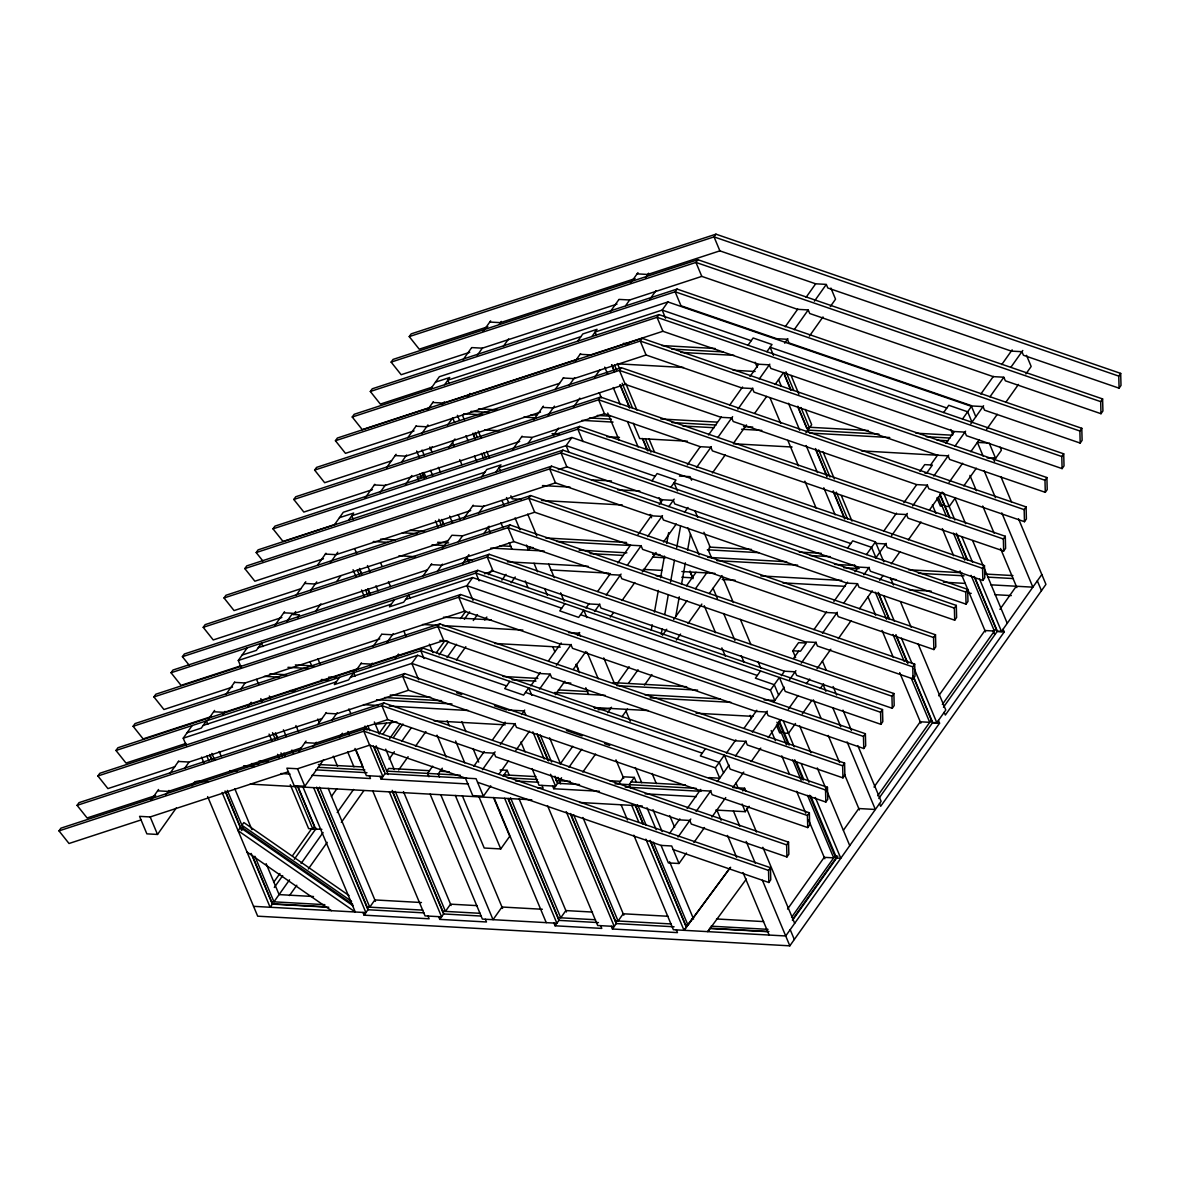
<?xml version="1.0" encoding="UTF-8"?>
<svg xmlns="http://www.w3.org/2000/svg" width="1180" height="1180" viewBox="0 0 1180 1180"><rect width="100%" height="100%" fill="white"/><g stroke="black" fill="none" stroke-linecap="round" stroke-linejoin="round"><path stroke-width="1.5" d="M651.227 630.15L652.186 624.736M654.457 612.096L658.322 590.428M660.579 577.787L664.458 556.105M666.715 543.464L668.647 532.637M661.228 634.353L662.187 628.94M664.768 614.5L668.323 594.631M670.579 581.991L674.459 560.308M676.715 547.668L680.595 526M675.742 616.565L679.267 596.859M681.509 584.321L685.344 562.816M687.586 550.278L690.462 534.157M141.04 819.938L69.015 843.494L59 830.882L60.917 828.168L365.726 728.473L770.466 867.698L770.761 879.764L768.844 882.478L673.205 849.571M155.701 795.527L87.099 817.961L77.084 805.35L79.016 802.651L383.81 702.941L788.55 842.166L788.86 854.231L786.942 856.946L691.288 824.038L689.784 820.454L679.149 819.864L495.659 756.749L494.169 753.165L483.52 752.575L387.733 719.623L315.591 743.223L304.956 742.633M174.802 766.72L107.911 788.594L97.896 775.983L99.813 773.284L404.622 673.574L809.362 812.799L809.672 824.864L807.74 827.578L712.101 794.671L710.596 791.087L699.947 790.497L516.471 727.382L514.967 723.797L504.332 723.207L408.546 690.256L336.403 713.856L325.754 713.266M186.027 743.429L125.995 763.062L115.979 750.465L117.912 747.751L422.706 648.041L827.446 787.267L827.755 799.332L825.838 802.046L730.184 769.139L724.343 755.171L715.375 767.826L719.726 778.21L709.077 777.62M211.721 716.452L143.119 738.901L133.119 726.29L135.036 723.576L439.83 623.881L844.57 763.091L844.88 775.157L842.963 777.871L747.309 744.978L745.819 741.394L735.17 740.804L551.679 677.689L550.19 674.105L539.54 673.5L443.754 640.563L371.626 664.148L360.977 663.558M232.534 687.085L163.931 709.519L153.916 696.923L155.849 694.209L460.643 594.514L865.383 733.724L865.692 745.79L863.775 748.504L768.121 715.611L766.617 712.027L755.982 711.422L572.492 648.322L571.002 644.737L560.352 644.133L464.566 611.196L392.424 634.781L381.789 634.191M241.089 665.726L181.056 685.359L171.056 672.748L172.973 670.034L477.767 570.338L882.507 709.549L882.817 721.629L880.9 724.328L785.246 691.436L779.405 677.468L770.437 690.108L774.788 700.492L764.139 699.902M189.095 665.107L182.413 656.7L184.331 654L489.14 554.29L893.88 693.516L894.175 705.581L892.257 708.295L796.618 675.388L795.113 671.803L784.464 671.214L600.989 608.098L599.484 604.514L588.85 603.924L493.063 570.973L484.464 573.79M281.843 617.509L213.241 639.944L203.226 627.332L205.143 624.633L509.937 524.923L914.677 664.148L914.987 676.214L913.069 678.928L817.415 646.021L815.926 642.436L805.276 641.846L621.801 578.731L620.297 575.147L609.647 574.557L513.861 541.605L441.733 565.205L431.084 564.615M300.93 588.702L234.053 610.576L224.038 597.965L225.955 595.266L530.749 495.556L935.489 634.781L935.799 646.847L933.882 649.561L838.228 616.653L836.738 613.069L826.088 612.479L642.599 549.364L641.109 545.779L630.459 545.19L534.673 512.238L462.545 535.838L451.896 535.248L442.338 548.744M323.453 558.774L254.851 581.209L244.835 568.598L246.768 565.884L551.562 466.189L956.302 605.414L956.611 617.479L954.694 620.193L859.04 587.286L857.536 583.702L846.901 583.112L663.411 519.997L661.921 516.412L651.272 515.822L555.485 482.871L483.343 506.471L472.708 505.881M262.875 560.972L256.207 552.565L258.125 549.851L562.919 450.155L967.674 589.366L967.969 601.431L966.051 604.145L870.398 571.253L868.908 567.669L858.258 567.064L674.783 503.963L673.279 500.379L662.644 499.774L566.843 466.838L558.258 469.64M336.197 524.053L283.023 541.443L273.008 528.847L274.94 526.133L579.734 426.423L984.474 565.648L984.784 577.713L982.866 580.427L887.213 547.52L885.708 543.936L875.073 543.346M372.438 489.641L303.835 512.076L293.82 499.479L295.738 496.765L600.546 397.055L1005.286 536.28L1005.596 548.346L1003.664 551.06L908.025 518.153L906.52 514.569L895.886 513.979L712.396 450.863L710.891 447.279L700.256 446.689L604.47 413.738L532.327 437.338L521.693 436.748M391.524 460.834L324.648 482.709L314.632 470.097L316.55 467.398L621.344 367.688L1026.099 506.913L1026.394 518.979L1024.476 521.693L928.837 488.786L927.333 485.201L916.683 484.611L733.208 421.496L731.703 417.912L721.069 417.322L625.267 384.37L553.14 407.97L542.49 407.38M414.047 430.906L345.46 453.341L335.445 440.73L337.362 438.031L642.156 338.321L1046.896 477.546L1047.206 489.612L1045.288 492.325L949.635 459.418L948.145 455.834L861.533 450.893M430.862 407.189L362.26 429.623L352.245 417.012L354.162 414.298L658.971 314.603L1063.711 453.828L1064.021 465.894L1062.089 468.608L966.45 435.7L964.945 432.116L954.31 431.526L770.82 368.411L769.316 364.827L758.681 364.237L662.895 331.285L590.752 354.885L580.118 354.295M431.806 387.261L380.344 404.091L370.328 391.48L372.261 388.781L677.054 289.07L1081.794 428.296L1082.104 440.361L1080.187 443.075L984.533 410.168L983.029 406.584L972.394 405.994L788.904 342.879L787.414 339.294L776.764 338.704L680.978 305.753L675.137 291.784L677.054 289.07M469.758 352.289L401.156 374.724L391.141 362.113L393.058 359.413L697.867 259.703L1102.607 398.928L1102.917 410.994L1100.984 413.708L1005.345 380.801L1003.841 377.217L993.206 376.627L809.716 313.511L808.226 309.927L797.577 309.337L701.79 276.386L629.648 299.986L619.013 299.396M487.842 326.757L419.239 349.192L409.239 336.595L411.156 333.881L715.95 234.171L1120.69 373.396L1121 385.462L1119.083 388.176L1023.429 355.269L1021.939 351.699L1011.29 351.094L827.8 287.979L826.31 284.395L815.66 283.805L719.874 250.853L647.746 274.453L637.097 273.863M186.322 745.613L183.225 738.193L192.178 725.538M241.384 667.895L238.286 660.476L247.254 647.82M334.324 524.923L343.292 512.268L571.887 437.5L875.442 541.915L883.79 561.842M430.361 389.385L439.329 376.73L667.924 301.947L971.494 406.363L975.831 416.761M348.557 520.277L353.675 513.049L339.442 517.696M444.595 384.724L449.713 377.497L435.494 382.143M151.173 799.937L158.577 789.494M170.2 773.077L178.652 761.144M208.255 719.372L214.598 710.419M226.221 694.017L234.687 682.084M274.969 625.223L284.528 611.727M296.209 595.236L305.782 581.74M317.464 565.25L325.96 553.243M365.269 497.768L374.827 484.272M386.524 467.781L396.082 454.285M407.764 437.795L416.26 425.803M427.957 409.312L433.267 401.805M463.017 359.826L471.513 347.834M483.195 331.329L490.629 320.842M287.035 621.196L291.844 614.426L299.528 614.854L297.596 617.568M165.849 794.833L168.976 790.423M184.641 768.313L188.815 762.428M222.887 714.328L224.982 711.378M240.705 689.194L244.894 683.279M293.614 614.529L295.708 611.55M310.429 590.797L316.727 581.888M330.4 562.609L337.76 552.225M380.344 492.104L385.609 484.685M401.377 462.442L406.628 455.023M421.791 433.606L427.942 424.933M442.279 404.696L444.329 401.805M477.281 355.298L482.502 347.923M499.214 324.353L501.294 321.403M288.363 771.75L150.184 816.944L139.55 816.354L146.866 833.847L157.515 834.452L176.307 807.931M191.957 785.821L195.098 781.411M248.021 706.702L251.163 702.262M315.65 611.255L320.901 603.85M336.669 581.593L340.873 575.663M405.537 484.39L411.85 475.496M430.14 449.669L432.19 446.777M447.559 425.095L452.678 417.868L454.595 422.455M467.9 396.377L469.994 393.427M503.403 346.286L508.624 338.911M418.487 480.245L417.071 476.868L421.201 477.103L422.809 474.832L424.225 478.21M448.843 447.633L454.993 438.96M339.501 677.35L334.382 684.577L348.602 679.916L353.735 672.689L355.151 676.096M394.562 599.632L389.444 606.859L403.663 602.213L408.796 594.986L410.212 598.378M481.647 476.735L486.765 469.507L500.999 464.861L495.866 472.089M577.684 341.182L582.802 333.955L597.036 329.308L591.918 336.536M241.59 830.558L243.198 828.301L227.342 790.408M298.584 751.63L306.033 741.114M317.745 724.579L326.27 712.558M356.08 670.476L361.405 662.953M373.116 646.433L381.642 634.398M423.163 575.796L431.688 563.775M463.622 518.684L473.209 505.158M512.562 449.624L522.121 436.128M533.817 419.638L543.375 406.141M555.072 389.636L563.568 377.644M575.25 361.139L580.575 353.646M610.326 311.653L618.822 299.646M630.518 283.156L637.952 272.654M313.172 746.645L316.299 742.235M331.964 720.125L337.17 712.764M370.21 666.139L372.305 663.19M386.966 642.481L393.265 633.616M437.161 571.651L442.471 564.158M458.4 541.664L462.649 535.676M478.579 513.197L483.889 505.704M527.903 443.592L532.15 437.603M548.081 415.109L554.452 406.126M569.306 385.137L574.616 377.644M625.651 305.635L629.825 299.735M645.49 277.639L648.617 273.214M465.436 778.107L472.752 795.615L483.402 796.205L476.071 778.697L465.436 778.107L369.65 745.155L297.507 768.755L286.858 768.165L294.189 785.659L304.824 786.249L323.615 759.743M339.28 737.633L342.406 733.223M395.344 658.514L398.486 654.074M462.545 563.671L468.917 554.674M483.785 533.699L489.095 526.206M553.273 435.612L558.582 428.119M573.451 407.144L579.823 398.147M594.691 377.172L600 369.679M649.678 299.558L655.933 290.723M365.726 728.473L363.794 731.187L59 830.882M383.81 702.941L381.892 705.655L77.084 805.35M404.622 673.574L402.69 676.288L97.896 775.983M506.618 685.904L417.587 655.284L411.82 663.411L183.225 738.193M422.706 648.041L420.788 650.755L115.979 750.465M439.83 623.881L437.913 626.58L133.119 726.29M460.643 594.514L458.725 597.213L153.916 696.923M561.695 608.187L472.649 577.566L466.882 585.693L238.286 660.476M477.767 570.338L475.85 573.052L171.056 672.748M489.14 554.29L487.207 557.004L182.413 656.7M509.937 524.923L508.02 527.637L203.226 627.332M530.749 495.556L528.832 498.27L224.038 597.965M551.562 466.189L549.644 468.902L244.835 568.598M562.919 450.155L561.001 452.854L256.207 552.565M571.887 437.5L566.12 445.627L499.066 467.56L500.409 470.761M579.734 426.423L577.817 429.137L273.008 528.847M600.546 397.055L598.614 399.769L293.82 499.479M621.344 367.688L619.426 370.402L314.632 470.097M642.156 338.321L640.239 341.035L335.445 440.73M658.971 314.603L657.039 317.317L352.245 417.012M667.924 301.947L662.172 310.089L595.118 332.023L596.446 335.209M697.867 259.703L695.949 262.417L391.141 362.113M715.95 234.171L714.033 236.885L409.239 336.595M331.447 796.412L336.743 788.933M488.579 574.645L491.691 570.25M273.598 882.389L279.896 873.51M292.493 855.751L311.373 829.098L316.683 829.392M379.001 733.636L386.376 723.237M436.32 652.761L444.727 640.888M460.51 618.615L465.761 611.196M290.265 784.73L308.629 828.625L312.759 828.847L314.367 826.59L297.419 786.072M274.306 887.463L282.699 875.619M294.248 859.335L316.269 828.242M382.851 734.27L392.321 720.906M439.108 654.871L448.577 641.507M464.36 619.249L469.611 611.815M289.557 879.823L273.952 901.83L254.88 856.252M301.077 863.554L323.084 832.505M337.215 812.563L353.602 789.42M389.695 738.503L400.197 723.665M446.999 657.614L456.454 644.265M473.283 620.533L477.487 614.588M501.898 580.132L505.999 574.35M393.427 737.426L402.941 724.004M530.454 547.446L528.537 550.16L526.398 545.072M289.483 895.576L296.814 885.236M308.349 868.967L327.199 842.343M341.33 822.401L363.868 790.6M456.38 660.048L465.834 646.699M484.759 619.987L486.853 617.022M511.132 582.758L515.232 576.976M389.105 759.138L394.356 751.734M401.687 741.394L411.112 728.075M379.96 776.381L381.111 779.125L385.152 773.387L374.016 746.748M398.663 770.009L408.088 756.705M415.419 746.35L425.906 731.571M432.676 766.174L427.558 773.402L428.974 776.779M442.294 768.21L438.193 773.992L439.476 777.06M509.834 681.391L504.701 688.619L523.596 695.109L528.714 687.881L531.811 695.3M564.896 603.673L559.763 610.901L578.657 617.405L583.775 610.178L586.888 617.597M651.965 480.776L657.098 473.549L675.978 480.039L670.86 487.281M748.017 345.239L753.135 337.996L772.015 344.501L766.897 351.729M362.953 912.435L364.089 915.164L368.145 909.426L317.287 787.871M422.794 910.119L366.788 907.007L369.738 907.169L374.871 899.942L421.452 902.538M473.785 766.322L484.228 751.586M492.576 739.801L505.099 722.116M530.794 685.846L540.234 672.541M548.611 660.712L561.178 642.967M585.973 607.98L589.159 603.481M597.655 591.49L610.399 573.51M617.833 563.008L630.577 545.027M638.011 534.54L651.817 515.055M659.251 504.568L662.437 500.069M687.321 464.935L700.065 446.954M708.561 434.963L721.304 416.983M729.801 404.991L742.545 386.996M749.979 376.509L758.475 364.517M785.216 326.772L797.754 309.086M806.102 297.301L815.498 284.041M482.414 769.744L495.099 751.837M500.394 744.388L515.188 723.502M521.53 714.549L524.702 710.065M539.496 689.179L550.072 674.267M556.414 665.314L571.209 644.428M577.551 635.474L579.66 632.495M594.499 611.565L599.809 604.072M606.181 595.074L621.064 574.07M627.436 565.087L641.242 545.588M647.614 536.59L662.496 515.601M668.868 506.603L674.178 499.111M696.495 467.619L711.363 446.63M717.735 437.632L732.618 416.643M737.928 409.136L752.796 388.146M759.168 379.149L769.803 364.163M784.671 343.173L787.856 338.675M794.229 329.677L808.049 310.178M814.421 301.18L826.103 284.69M483.402 796.205L490.733 785.851M499.111 774.036L508.521 760.731M515.852 750.392L529.466 731.172M555.323 694.696L564.822 681.273M573.274 669.355L585.944 651.478M610.34 617.052L613.526 612.553M622.037 600.546L634.796 582.522M642.245 572.02L656.065 552.505M663.514 542.004L676.273 523.994M684.518 512.356L687.97 507.474M712.425 472.959L725.199 454.949M733.709 442.943L746.468 424.918M754.979 412.912L766.676 396.406M775.186 384.4L783.682 372.393L790.762 389.312M809.377 336.138L822.991 316.933M830.322 306.579L835.543 299.189L830.897 288.053M503.078 776.101L507.179 770.319L509.303 775.378M438.636 916.639L439.771 919.382L443.827 913.644L392.276 790.394M560.175 764.05L572.757 746.306M617.45 683.22L629.132 666.73M686.48 585.796L696.038 572.315M462.368 795.792L484.213 848.022L500.763 848.936L509.731 836.296L493.505 797.503M552.609 785.998L553.759 788.742L557.816 783.004L554.969 776.219M559.409 780.747L561.533 777.753M568.981 767.251L581.725 749.241M607.597 712.735L611.491 707.248M628.498 683.25L638.056 669.753M662.496 635.253L666.759 629.25M673.721 619.426L686.952 600.753M695.448 588.761L707.145 572.256M805.925 432.839L811.678 424.712L805.291 409.43M582.832 772.059L595.576 754.064M622.022 716.747L627.465 709.062M644.472 685.064L651.906 674.562M676.347 640.076L680.595 634.073M688.043 623.571L701.849 604.072M709.298 593.57L722.042 575.575M618.541 784.036L623.659 776.809L634.309 777.399L636.418 782.458M634.309 777.399L629.191 784.626L630.592 788.019M553.936 923.07L555.072 925.798L559.128 920.061L508.27 798.506M705.448 748.681L700.33 755.908L719.21 762.398L723.561 772.797M760.51 670.963L755.392 678.19L774.287 684.695L778.623 695.079M847.594 548.066L852.712 540.838L871.607 547.343L875.944 557.727M943.631 412.528L948.764 405.286L967.644 411.791L971.996 422.175M792.798 650.785L798.565 642.643L806.25 643.071L800.497 651.213L792.798 650.785L795.63 657.555M919.899 471.41L924.707 464.625L932.392 465.053L926.625 473.195L924.855 473.092M866.474 554.571L875.442 541.915M962.526 419.018L971.494 406.363M669.414 833.611L679.842 818.876M687.158 808.565L700.728 789.405M726.423 753.135L735.848 739.831M744.241 728.001L756.808 710.257M781.308 675.683L784.375 671.346M793.594 658.337L798.713 651.109M813.935 629.633L826.546 611.83M833.906 601.446L847.565 582.153M854.925 571.784L858.081 567.329M883.864 530.941L896.476 513.138M903.836 502.754L916.447 484.965M930.607 464.964L937.79 454.831M945.977 443.267L954.178 431.703M980.846 394.061L993.368 376.376M1001.732 364.591L1012.16 349.855M611.284 926.256L612.435 928.999L616.476 923.262L570.574 813.521M678.072 837.004L690.816 819.009M696.112 811.53L710.98 790.541M717.351 781.558L729.034 765.068M735.406 756.085L746.011 741.099M752.383 732.101L767.251 711.127M773.623 702.144L784.243 687.158M789.553 679.665L795.91 670.668M801.22 663.19L816.088 642.2M822.46 633.218L837.328 612.243M843.7 603.246L857.491 583.761M863.863 574.778L869.173 567.285M875.545 558.302L886.15 543.331M891.446 535.853L907.332 513.433M912.627 505.954L927.465 485.024M933.808 476.056L948.646 455.126M955.004 446.158L965.594 431.202M970.889 423.738L983.604 405.787M989.961 396.819L1003.723 377.379M1011.142 366.921L1022.794 350.475M477.575 782.281L661.051 845.396L668.382 862.904L679.016 863.495L686.45 853.007M693.884 842.52L704.504 827.534M711.938 817.047L725.73 797.562M732.928 787.399L743.784 772.089M751.218 761.602L760.775 748.12M768.21 737.633L780.939 719.653M788.373 709.15L798.034 695.536M806.427 683.677L809.701 679.046M817.047 668.706L830.838 649.221M838.272 638.734L851.016 620.754M859.512 608.762L872.256 590.782M879.675 580.295L883.127 575.427M891.342 563.834L899.824 551.871M908.305 539.909L921.005 521.973M929.486 510.011L942.201 492.06M949.074 482.355L962.629 463.224M970.801 451.704L979.312 439.683M986.687 429.269L997.277 414.327M1005.758 402.365L1018.458 384.429M1025.877 373.957L1031.173 366.479L1026.512 355.342M782.694 731.113L781.426 732.928L779.641 732.824L776.44 725.169M943.735 503.845L942.127 506.117L940.357 506.014L936.92 497.813M742.707 790.954L744.624 788.24L745.908 791.308M795.482 723.488L788.52 733.326L784.375 733.09M802.312 713.841L811.87 700.36M820.365 688.383L823.552 683.884M955.476 497.68L949.221 506.5L945.092 506.279M963.824 485.909L976.332 468.239M715.832 810.055L745.273 811.692L749.123 806.265M987.173 457.899L995.625 458.371L1001.392 450.229L1000.109 447.176M645.873 839.142L684.017 930.312L730.125 867.713M650.18 840.337L685.492 924.751L687.851 924.884L692.985 917.657M710.006 928.468L707.764 931.64L746.35 879.1M768.844 882.478L768.534 870.398L770.466 867.698M786.942 856.946L786.632 844.88L788.55 842.166M807.74 827.578L807.43 815.513L809.362 812.799M825.838 802.046L825.528 789.981L827.446 787.267M842.963 777.871L842.653 765.805L844.57 763.091M863.775 748.504L863.465 736.438L865.383 733.724M880.9 724.328L880.59 712.263L882.507 709.549M892.257 708.295L891.947 696.23L893.88 693.516M913.069 678.928L912.76 666.862L914.677 664.148M933.882 649.561L933.572 637.495L935.489 634.781M954.694 620.193L954.384 608.128L956.302 605.414M966.051 604.145L965.742 592.08L967.674 589.366M982.866 580.427L982.557 568.362L984.474 565.648M1003.664 551.06L1003.369 538.995L1005.286 536.28M1024.476 521.693L1024.166 509.627L1026.099 506.913M1045.288 492.325L1044.979 480.26L1046.896 477.546M1062.089 468.608L1061.793 456.527L1063.711 453.828M1080.187 443.075L1079.877 431.01L1081.794 428.296M1100.984 413.708L1100.689 401.643L1102.607 398.928M1119.083 388.176L1118.773 376.11L1120.69 373.396M787.547 909.087L824.215 857.344L833.685 857.86L807.548 795.394M843.435 830.233L858.804 808.536L875.354 809.465L847.107 741.925M874.026 787.06L920.267 721.791L929.722 722.322L911.344 678.382M938.69 695.787L984.931 630.518L994.386 631.049L971.081 575.339M999.917 609.381L1016.305 586.239M791.588 917.273L834.968 856.061L837.918 856.223M877.684 795.777L931.33 720.066M942.348 704.504L995.994 628.793M792.503 919.456L835.883 858.244L809.539 795.276M792.429 920.43L836.856 857.713M878.82 798.506L932.466 722.794L939.56 723.193L938.425 720.449M943.484 707.233L997.144 631.521L1004.239 631.92L1003.088 629.191M913.6 676.863L932.687 722.485L936.817 722.721L945.785 710.065L918.217 644.162M974.754 577.182L997.351 631.212L1001.481 631.448L1041.822 574.513M939.56 723.193L880.663 806.323L879.513 803.595M1004.239 631.92L945.327 715.065L944.177 712.322M207.651 796.588L257.683 916.182L789.833 945.829L1045.937 584.365L1018.517 518.802M684.017 930.312L730.626 867.271M635.091 278.598L500.423 322.642L489.774 322.052M617.007 304.116L482.325 348.174L471.69 347.584M370.328 391.48L675.137 291.784L1079.877 431.01M580.885 336.669L447.795 380.211L449.152 383.471M578.111 359.015L443.429 403.073L432.795 402.483M559.556 383.308L426.629 426.791L415.979 426.201M937.495 455.244L754.02 392.129L752.516 388.545L741.866 387.954L646.08 355.003L573.952 378.603L563.303 378.013M540.499 412.1L405.817 456.159L395.182 455.569M519.687 441.468L385.005 485.526L374.37 484.936M484.847 472.221L351.758 515.749L353.115 519.008M470.702 510.601L336.035 554.659L325.385 554.069M448.149 540.543L315.222 584.026L304.573 583.436M427.337 569.911L294.41 613.394L283.761 612.803M258.272 647.687L391.362 604.145M405.596 599.499L472.649 577.566M242.121 655.048L256.355 650.401L261.473 643.174L262.889 646.552M379.783 638.926L245.116 682.969L234.466 682.379M358.971 668.293L224.303 712.337L213.654 711.747M203.211 725.405L336.3 681.863M350.519 677.217L417.587 655.284M187.06 732.765L201.293 728.104L206.412 720.877L207.828 724.284M322.007 718.561L189.08 762.044L178.446 761.454M301.21 747.928L168.283 791.411L157.633 790.821M375.196 724.255L396.952 721.983M594.587 708.428L599.986 707.867M598.024 709.77L610.635 708.457M623.291 343.395L628.807 343.705M661.921 345.548L715.257 348.513M671.656 349.059L723.075 351.92M680.757 352.378L734.019 355.342M617.376 363.809L683.486 367.496M733.075 370.255L755.112 371.479M478.534 408.826L496.81 409.844M597.331 415.434L610.119 416.156M660.874 418.974L717.307 422.13M809.863 427.278L868.347 430.538M915.872 433.178L952.422 435.214M470.997 411.363L489.228 412.38M531.148 414.726L536.62 415.021M589.469 417.971L611.343 419.18M671.922 422.558L715.995 425.021M743.533 426.555L752.722 427.057M807.843 430.125L878.923 434.093M926.3 436.733L950.003 438.046M463.622 413.782L481.838 414.785M523.758 417.13L536.517 417.838M582.079 420.375L613.069 422.101M682.851 425.98L714.062 427.721M741.615 429.255L761.823 430.39M809.569 433.045L889.75 437.515M937.141 440.155L948.071 440.76M987.527 442.957L977.394 442.397L983.161 456.173M484.597 429.904L499.184 430.715M552.034 433.665L559.32 434.063M606.712 436.703L619.471 437.411M687.424 441.202L639.678 438.547L633.262 423.222M733.326 443.754L792.105 447.028M679.444 476.056L690.094 476.646L691.583 480.231M591.387 479.847L611.447 480.968M542.476 485.57L570.029 487.104M617.774 489.774L639.811 490.998M521.339 499.361L512.15 498.845L510.866 495.777M541.532 500.482L622.347 504.981M409.77 530.395L424.476 531.221M545.735 537.962L626.565 542.476M709.239 547.077L751.498 549.423M799.258 552.093L821.31 553.317M402.351 532.8L417.042 533.625M556.665 541.399L630.164 545.485M707.322 549.792L758.755 552.653M810.203 555.514L830.41 556.65M380.683 539.113L395.389 539.924M437.647 542.284L448.666 542.889M500.099 545.765L511.132 546.37M529.496 547.402L533.168 547.609M579.1 550.16L626.875 552.815M652.599 554.261L659.945 554.659M707.705 557.329L786.706 561.724M834.481 564.379L854.689 565.515M908.748 569.778L961.744 572.728M985.507 574.055L1012.927 575.575M373.249 541.517L387.954 542.328M432.042 544.791L444.904 545.499M490.836 548.066L544.113 551.03M590.044 553.582L623.114 555.426M652.51 557.063L665.373 557.786M716.806 560.648L797.65 565.146M843.582 567.713L859.173 568.583M918.379 573.274L964.075 575.825M987.837 577.138L1013.413 578.569M890.546 579.247L896.018 579.542M943.41 582.183L965.269 583.407M990.787 584.823L1032.869 587.168L1001.79 512.872M398.958 555.765L415.493 556.695M465.097 559.453L472.443 559.866M507.356 561.798L588.186 566.312M643.307 569.38L661.67 570.397M681.878 571.533L714.947 573.362M760.879 575.928L841.724 580.427M550.544 569.925L608.865 573.17M656.242 575.811L661.715 576.106M681.819 577.226L692.852 577.846L690.005 571.046M722.234 579.483L735.096 580.206M782.842 582.861L845.278 586.342M909.249 589.897L931.123 591.121M967.571 593.142L971.214 593.348M994.902 594.676L1011.319 595.59M443.488 617.199L491.234 619.854M422.529 624.486L437.131 625.297M442.603 625.606L522.858 630.076M568.509 632.613L579.159 633.203L580.398 636.168M439.889 640.416L447.176 640.814M494.612 643.454L560.279 647.112M295.369 664.915L313.733 665.948M502.96 676.479L537.874 678.426M613.202 682.63L686.686 686.716M287.935 667.32L308.142 668.455M350.401 670.801L354.074 671.007M512.076 679.813L535.956 681.14M563.509 682.674L570.855 683.087M616.786 685.639L697.631 690.138M269.955 673.839L286.489 674.754M328.733 677.114L336.094 677.527M558.391 689.902L587.788 691.539M644.737 694.71L720.066 698.914M264.35 676.347L279.055 677.158M321.299 679.518L328.66 679.931M554.63 692.513L605.148 695.33M650.165 697.837L730.995 702.336M390.255 695.02L430.656 697.262M290.059 690.595L295.56 690.905M594.086 707.528L648.307 710.552M696.082 713.207L753.032 716.378M384.665 697.528L441.6 700.699M376.538 699.74L451.955 703.944M508.3 710.05L524.097 710.921L525.956 715.36M363.499 704.652L378.22 705.463M389.252 706.082L468.342 710.493M434.078 720.862L505.217 724.83M500.084 769.921L507.179 770.319M258.877 761.188L267.934 761.69M318.364 764.507L363.16 767M429.476 770.688L388.677 768.416L386.76 771.13L460.215 775.216M440.125 771.278L449.3 771.794M503.978 774.847L535.912 776.617M609.706 780.732L620.459 781.322M631.108 781.927L685.447 784.951M732.81 787.591L744.624 788.24M251.517 763.593L258.759 764.006M318.246 767.31L364.827 769.906M507.385 777.841L537.534 779.523M555.869 780.555L570.161 781.352M614.957 783.845L696.215 788.358M243.596 765.82L254.467 766.44M315.798 769.847L366.995 772.694M384.946 773.697L466.867 778.269M515.616 780.983L538.685 782.266M579.528 784.538L557.594 783.313L555.043 777.178M625.223 787.09L700.979 791.308M229.731 770.688L237.047 771.101M280.914 773.534L290.044 774.051M311.977 775.275L370.461 778.535L369.31 775.791M381.111 779.125L468.475 783.992M537.652 787.842L543.11 788.152L541.974 785.408M553.759 788.742L599.455 791.279M645.135 793.83L696.318 796.677M196.824 781.145L207.872 781.765M250.204 784.125L531.782 799.804M579.646 802.474L642.215 805.955M661.051 845.396L671.7 845.986L679.016 863.495M321.875 829.363L315.724 829.024L298.068 786.809M279.085 894.602L313.497 896.52M477.163 905.635L450.553 904.16L445.435 911.388L395.256 791.426M542.357 909.264L501.987 907.022L493.034 919.677L440.76 794.73M592.463 912.066L565.854 910.577L560.736 917.804L510.542 797.827M667.998 916.27L623.202 913.777L618.084 921.005L573.583 814.628M716.525 918.969L763.622 921.595M271.592 901.697L324.854 904.677M442.471 911.226L480.201 913.32M557.771 917.642L595.502 919.751M615.134 920.842L671.14 923.955M711.083 926.182L768.018 929.353M325.754 906.801L272.477 903.836L252.579 856.12M710.154 928.262L768.932 931.536M271.828 904.072L328.763 907.243M709.475 928.439L768.254 931.713M423.945 912.863L367.939 909.736L316.638 787.134M481.351 916.063L443.621 913.954L392.321 791.352M598.437 922.583L558.922 920.385L508.329 799.45M674.09 926.787L616.27 923.571L570.633 814.466M253.553 906.329L365.903 912.597L313.644 787.65M364.089 915.164L429.137 918.792L427.986 916.049M439.771 919.382L486.485 921.978L485.349 919.25M555.072 925.798L601.785 928.409L600.65 925.666M612.435 928.999L677.468 932.613L676.332 929.884M1118.773 376.11L714.033 236.885L719.874 250.853M1100.689 401.643L695.949 262.417L701.79 276.386M751.218 340.71L662.172 310.089L665.579 318.231M946.832 408L770.098 347.215L773.505 355.357M1061.793 456.527L657.039 317.317L662.895 331.285M1044.979 480.26L640.239 341.035L646.08 355.003M1024.166 509.627L619.426 370.402L625.267 384.37M1003.369 538.995L598.614 399.769L604.47 413.738M982.557 568.362L577.817 429.137L583.009 441.556M655.166 476.263L566.12 445.627L568.849 452.147M850.795 543.552L674.06 482.753L677.468 490.91M965.742 592.08L561.001 452.854L566.843 466.838M954.384 608.128L549.644 468.902L555.485 482.871M933.572 637.495L528.832 498.27L534.673 512.238M912.76 666.862L508.02 527.637L513.861 541.605M891.947 696.23L487.207 557.004L493.063 570.973M880.59 712.263L475.85 573.052L479.095 580.811M580.575 614.692L757.309 675.476M770.437 690.108L466.882 585.693L473.018 600.369M863.465 736.438L458.725 597.213L464.566 611.196M842.653 765.805L437.913 626.58L443.754 640.563M825.528 789.981L420.788 650.755L424.033 658.529M525.513 692.409L702.248 753.194M715.375 767.826L411.82 663.411L418.635 679.71M456.557 692.749L461.719 694.533M494.479 705.802L506.53 709.947M566.444 730.553L582.05 735.922M604.588 743.666L609.78 745.465M807.43 815.513L402.69 676.288L408.546 690.256M786.632 844.88L381.892 705.655L387.733 719.623M768.534 870.398L363.794 731.187L369.65 745.155M349 895.532L243.847 822.548L241.915 825.248L351.596 901.358M243.198 828.301L352.702 904.308M352.997 905.709L240.322 827.505L238.08 830.676L355.254 912.007L302.995 787.06M247.018 852.034L331.506 910.68M989.224 443.046L995.625 458.371M993.088 458.017L994.504 461.395M1000.861 476.587L1011.452 501.913M1037.338 580.84L1041.468 590.693M984.135 470.673L995.433 497.68M950.741 429.52L952.88 434.624M969.945 475.407L976.347 490.703M982.734 506.014L994.121 533.198M1000.522 548.494L1016.865 587.596M954.989 498.373L965.579 523.699M972.644 540.587L1007.248 623.32M943.454 492.724L954.871 520.011M961.936 536.9L972.527 562.226M979.592 579.1L1001.481 631.448M939.959 494.022L950.033 518.094M956.39 533.286L967.688 560.308M939.885 494.656L949.384 517.356M956.449 534.245L967.04 559.571M974.105 576.445L997.144 631.521M938.277 496.928L946.36 516.235M953.425 533.124L964.724 560.146M993.206 630.99L994.578 634.265M932.392 504.922L935.932 513.389M942.304 528.625L953.647 555.721M960.019 570.958L985.507 631.905M890.649 578.259L893.481 585.014M900.547 601.918L911.152 627.259M883.805 595.974L894.411 621.329M901.476 638.218L912.081 663.573M914.205 668.632L936.817 722.721M791.087 375.461L798.889 394.135M823.035 451.837L834.334 478.859M841.399 495.748L851.99 521.073M785.998 371.833L793.815 390.506M800.91 407.498L809.436 427.868L806.486 427.706L797.96 407.321M818.669 449.949L829.968 476.956M836.325 492.149L847.624 519.171M878.245 592.36L889.558 619.397M895.93 634.619L907.936 663.337M878.304 593.319L888.909 618.674M895.974 635.563L907.287 662.6M912.951 676.125L932.466 722.794M797.842 406.23L808.462 431.615M815.542 448.548L826.87 475.614M833.242 490.851L844.57 517.932M784.464 375.063L790.851 390.344M815.719 449.772L827.018 476.794M833.375 491.986L844.673 518.994M875.294 592.198L886.608 619.235M892.965 634.442L904.278 661.479M778.564 379.621L781.396 386.376M788.461 403.28L799.775 430.317M806.132 445.524L817.445 472.561M823.802 487.768L835.115 514.804M854.689 565.014L856.105 568.406M867.949 596.711L875.708 615.267M882.05 630.445L893.334 657.437M899.691 672.615L920.857 723.207M755.112 362.231L757.25 367.319M770.053 397.911L780.703 423.399M787.812 440.391L798.477 465.894M804.878 481.175L816.25 508.374M822.445 661.08L826.295 670.27M833.095 686.524L836.62 694.961M842.977 710.154L851.459 730.42M857.816 745.613L881.121 801.338L785.718 935.976L673.367 929.722L633.822 835.175M823.094 684.518L825.912 691.274M832.977 708.162L840.75 726.733M813.345 699.873L821.133 718.502M828.213 735.435L839.54 762.516M844.496 774.375L859.379 809.923M799.598 725.73L810.896 752.751M817.253 767.944L849.748 845.617M783.387 721.069L794.169 746.822M801.22 763.711L808.993 782.281M815.351 797.473L840.779 858.258L836.635 858.037L810.513 795.556M694.946 510.778L697.705 517.386M703.929 532.254L710.154 547.122L708.221 549.836L711.658 558.037M722.75 577.256L733.326 602.523M740.376 619.382L750.937 644.649M757.988 661.493L760.805 668.234M779.242 720.832L789.317 744.904M796.382 761.793L803.447 778.682M778.859 721.924L788.343 744.624M794.701 759.817L803.182 780.083M776.927 722.204L786.367 744.742M792.724 759.935L801.19 780.201M687.822 527.829L699.106 554.821M713.089 588.23L717.307 598.334M723.65 613.497L734.933 640.46M741.276 655.623L744.093 662.364M771.189 730.568L775.422 740.701M781.779 755.879L789.538 774.419M796.588 791.293L805.763 813.212M808.58 819.967L824.82 858.76M617.435 363.484L619.529 368.485M625.798 383.471L636.935 410.094M648.971 438.857L654.62 452.353M614.5 364.989L616.594 369.974M622.17 383.294L632.613 408.265M645.312 438.636L650.962 452.147M611.874 364.782L614.706 371.553M620.356 385.064L629.545 407.026M642.967 439.122L647.923 450.952M611.55 364.827L614.338 371.479M619.898 384.798L629.648 408.103M642.363 438.473L647.304 450.288M604.706 367.128L607.553 373.927M613.231 387.512L620.341 404.519M627.45 421.511L638.115 446.999M659.074 497.753L661.198 502.842M690.123 571.99L692.94 578.731M704.224 605.709L715.523 632.701M721.865 647.879L725.39 656.316M750.082 715.346L751.498 718.709M599.248 392.733L601.372 397.808M607.73 413.015L619.043 440.051M650.15 514.406L651.552 517.784M736.01 783.063L738.134 788.137M746.616 808.418L756.513 832.077M762.87 847.284L794.671 923.321M742.073 804.037L745.273 811.692M790.202 929.648L794.317 939.501M733.444 811.029L739.801 826.236M746.158 841.429L755.348 863.377M762.413 880.265L789.833 945.829M716.894 810.114L721.128 820.248M727.485 835.44L736.674 857.388M743.031 872.581L769.154 935.047M603.747 657.894L614.101 682.674M626.005 711.112L630.238 721.231M652.083 773.461L656.316 783.564M669.709 815.587L674.635 827.372M587.168 652.363L598.231 678.81M635.371 767.575L641.714 782.738M652.983 809.701L662.142 831.605M527.711 514.111L536.797 535.838M548.626 564.129L554.275 577.625M560.618 592.803L564.158 601.24M647.009 807.754L656.183 829.688M669.576 861.725L693.575 919.073M637.672 804.908L646.153 825.189M653.219 842.092L687.851 924.884M635.341 804.878L643.115 823.448M506.515 497.547L508.654 502.636M515.041 517.917L520.011 529.791M534.024 563.288L537.549 571.725M544.6 588.584L547.432 595.34M576.356 664.488L578.466 669.547M635.4 805.586L643.174 824.156M650.239 841.045L686.259 927.156M576.002 664.325L579.498 672.674M585.796 687.719L588.584 694.4M615.945 759.817L623.704 778.372M478.195 430.995L481.027 437.736M486.676 451.247L489.494 458.002M631.743 805.365L638.808 822.254M475.26 432.47L477.369 437.529M483.726 452.722L485.85 457.796M501.957 500.453L503.963 505.217M473.003 433.149L475.112 438.223M481.47 453.4L483.579 458.459M473.003 433.989L475.127 439.049M462.427 415.213L464.36 419.8M621.108 804.775L627.465 819.967M457.383 415.316L459.522 420.419M465.923 435.715L468.062 440.819M474.449 456.114L476.587 461.218M500.91 522.799L502.99 527.755M509.214 542.638L511.973 549.246M525.233 580.914L528.05 587.67M552.742 646.699L554.851 651.758M452.678 442.721L454.094 446.099M459.743 459.595L461.867 464.669M487.989 527.135L490.113 532.195M429.904 446.999L432.027 452.073M438.4 467.31L440.524 472.384M458.238 514.716L460.362 519.79M549.615 737.854L560.279 763.327M582.92 817.475L623.807 915.193M422.027 450.052L424.151 455.126M430.523 470.363L432.647 475.437M449.639 516.073L452.471 522.843M467.339 558.405L468.755 561.783M540.234 734.889L551.606 762.059M557.993 777.355L560.692 783.815M537.21 733.754L548.582 760.923M537.269 734.727L547.933 760.2M416.643 450.996L419.313 457.368M532.844 731.821L544.201 758.991M550.603 774.287L555.574 786.16L539.009 785.246L532.047 768.593M566.208 811.619L614.249 926.418L597.685 925.504L547.535 805.63M423.886 472.443L425.936 477.354M422.248 472.664L424.166 477.266M441.822 519.466L443.946 524.54M441.88 520.424L443.297 523.802M419.933 474.036L421.201 477.103M438.872 519.303L441.689 526.059M435.435 520.764L438.252 527.519M520.911 741.969L525.085 751.955M519.171 798.993L566.444 911.992M504.627 798.285L556.886 923.232L482.384 919.087L430.125 794.14M493.978 797.695L546.251 922.642M429.387 644.206L432.927 652.688M461.764 721.6L465.997 731.718M473.047 748.592L478.697 762.088M447.146 720.759L449.27 725.818M455.613 740.996L464.787 762.929M478.903 796.662L500.763 848.936M380.683 563.008L382.099 566.385M388.441 581.563L390.565 586.622M403.914 631.226L405.92 635.99M367.481 565.545L370.314 572.285M375.948 585.782L378.072 590.841M436.998 735.14L446.158 757.044M354.634 548.641L356.64 553.405M455.318 795.438L502.577 908.438M359.457 568.421L361.567 573.495M367.939 588.702L370.048 593.776M359.502 569.38L361.626 574.453M367.998 589.661L370.107 594.72M357.201 569.94L359.325 575.014M365.682 590.221L367.806 595.295M353.056 569.719L355.888 576.474M361.552 590L364.369 596.755M374.34 721.968L379.326 733.872M385.713 749.167L394.253 769.552M403.486 791.647L451.114 905.503M367.688 725.538L369.812 730.612M376.169 745.819L388.176 774.537M365.653 726.777L367.054 730.11M365.004 726.025L366.39 729.343M373.352 745.996L383.795 770.968M369.679 744.919L382.91 776.558L366.361 775.629L354.988 748.459M389.326 791.869L441.586 916.816L425.036 915.887L372.762 790.939M348.852 708.929L350.858 713.708M317.936 658.868L320.06 663.957M356.183 750.288L362.555 765.525M347.894 731.482L349.31 734.875M310.045 661.921L311.461 665.314M347.584 751.66L353.956 766.897M317.774 719.048L319.19 722.426M333.306 756.188L337.554 766.322M328.188 788.358L375.461 901.358M295.929 725.553L298.747 732.293M319.559 787.193L369.738 907.169M269.335 696.038L270.736 699.401M283.436 729.771L286.268 736.512M291.903 750.008L293.319 753.371M297.507 768.755L304.824 786.249M256.606 679.415L258.597 684.179M275.456 732.78L277.58 737.839M283.938 753.047L285.354 756.41M260.824 698.59L262.093 701.658M275.515 733.739L277.639 738.798M272.506 732.618L275.324 739.373M280.973 752.87L282.389 756.247M295.103 786.647L312.759 828.847M269.07 734.078L271.901 740.819M277.551 754.33L278.967 757.708M219.2 751.483L221.339 756.572M234.85 788.874L251.915 829.658M266.134 863.657L278.937 894.248M211.854 753.371L214.672 760.097M225.734 791.928L240.528 827.313L242.829 827.446L241.236 829.702L225.026 790.954M209.775 754.477L211.721 759.153M251.163 853.435L272.359 904.101L270.117 907.258L222.091 792.444M209.627 754.949L211.648 759.802M206.869 756.07L208.831 760.761M201.544 757.117L204.199 763.49M150.184 816.944L157.515 834.452"/></g></svg>
